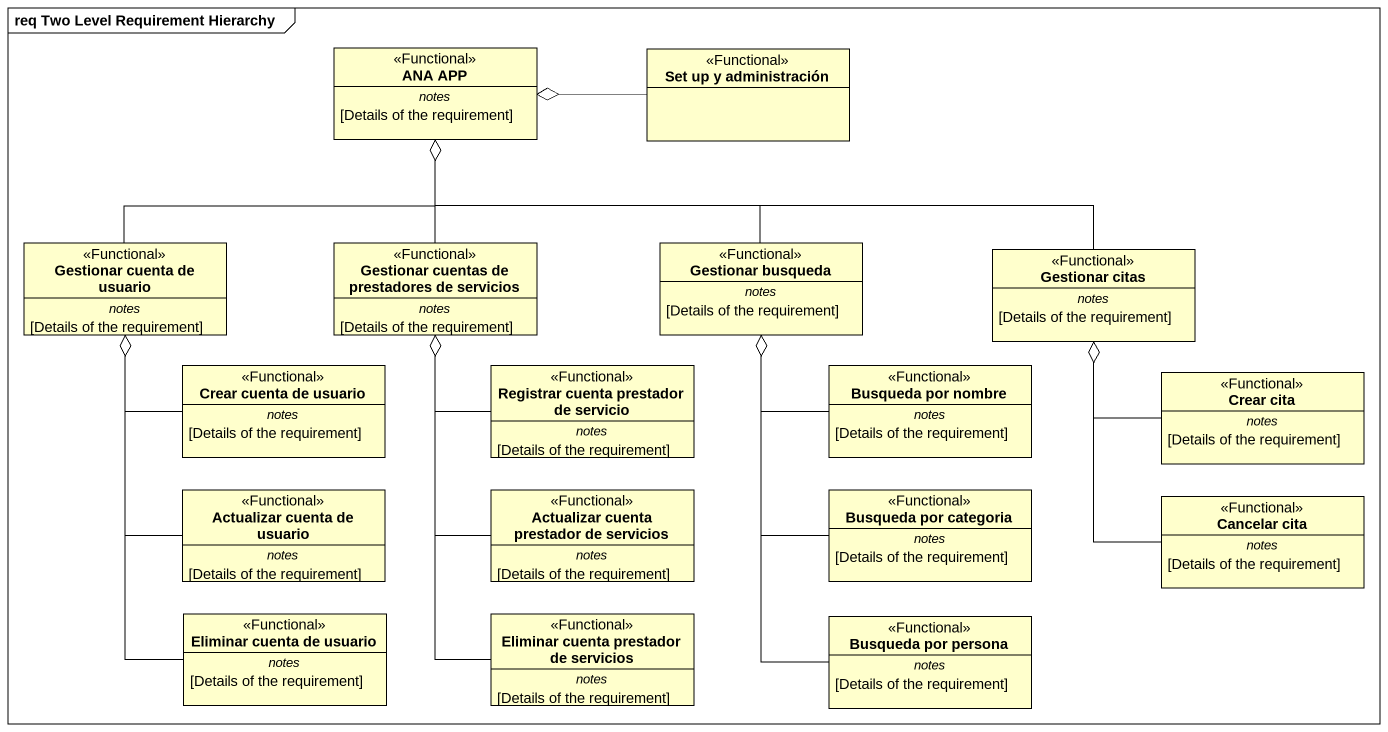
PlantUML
@startuml
mainframe req Two Level Requirement Hierarchy
hide circle
hide empty members
class "ANA APP" as ANA_APP <<Functional>> {
  -- notes --
  [Details of the requirement]
}
class "Set up y administración" as Set_up_y_administración <<Functional>>
class "Gestionar cuenta de usuario" as Gestionar_cuenta_de_usuario <<Functional>> {
  -- notes --
  [Details of the requirement]
}
class "Gestionar cuentas de prestadores de servicios" as Gestionar_cuentas_de <<Functional>> {
  -- notes --
  [Details of the requirement]
}
class "Gestionar busqueda" as Gestionar_busqueda <<Functional>> {
  -- notes --
  [Details of the requirement]
}
class "Gestionar citas" as Gestionar_citas <<Functional>> {
  -- notes --
  [Details of the requirement]
}
class "Crear cuenta de usuario" as Crear_cuenta_de_usuario <<Functional>> {
  -- notes --
  [Details of the requirement]
}
class "Registrar cuenta prestador de servicio" as Registrar_cuenta_prestador <<Functional>> {
  -- notes --
  [Details of the requirement]
}
class "Busqueda por nombre" as Busqueda_por_nombre <<Functional>> {
  -- notes --
  [Details of the requirement]
}
class "Crear cita" as Crear_cita <<Functional>> {
  -- notes --
  [Details of the requirement]
}
class "Actualizar cuenta de usuario" as Actualizar_cuenta_de_usuario <<Functional>> {
  -- notes --
  [Details of the requirement]
}
class "Actualizar cuenta prestador de servicios" as Actualizar_cuenta_prestador <<Functional>> {
  -- notes --
  [Details of the requirement]
}
class "Busqueda por categoria" as Busqueda_por_categoria <<Functional>> {
  -- notes --
  [Details of the requirement]
}
class "Cancelar cita" as Cancelar_cita <<Functional>> {
  -- notes --
  [Details of the requirement]
}
class "Eliminar cuenta de usuario" as Eliminar_cuenta_de_usuario <<Functional>> {
  -- notes --
  [Details of the requirement]
}
class "Eliminar cuenta prestador de servicios" as Eliminar_cuenta_prestador <<Functional>> {
  -- notes --
  [Details of the requirement]
}
class "Busqueda por persona" as Busqueda_por_persona <<Functional>> {
  -- notes --
  [Details of the requirement]
}
Set_up_y_administración -left-o ANA_APP
Gestionar_cuenta_de_usuario -up-o ANA_APP
Gestionar_cuentas_de -up-o ANA_APP
Gestionar_busqueda -left-o ANA_APP
Gestionar_citas -left-o ANA_APP
Crear_cuenta_de_usuario -up-o Gestionar_cuenta_de_usuario
Registrar_cuenta_prestador -up-o Gestionar_cuentas_de
Busqueda_por_nombre -up-o Gestionar_busqueda
Crear_cita -up-o Gestionar_citas
Actualizar_cuenta_de_usuario -up-o Gestionar_cuenta_de_usuario
Actualizar_cuenta_prestador -up-o Gestionar_cuentas_de
Busqueda_por_categoria -up-o Gestionar_busqueda
Cancelar_cita -up-o Gestionar_citas
Eliminar_cuenta_de_usuario -up-o Gestionar_cuenta_de_usuario
Eliminar_cuenta_prestador -up-o Gestionar_cuentas_de
Busqueda_por_persona -up-o Gestionar_busqueda
@enduml
